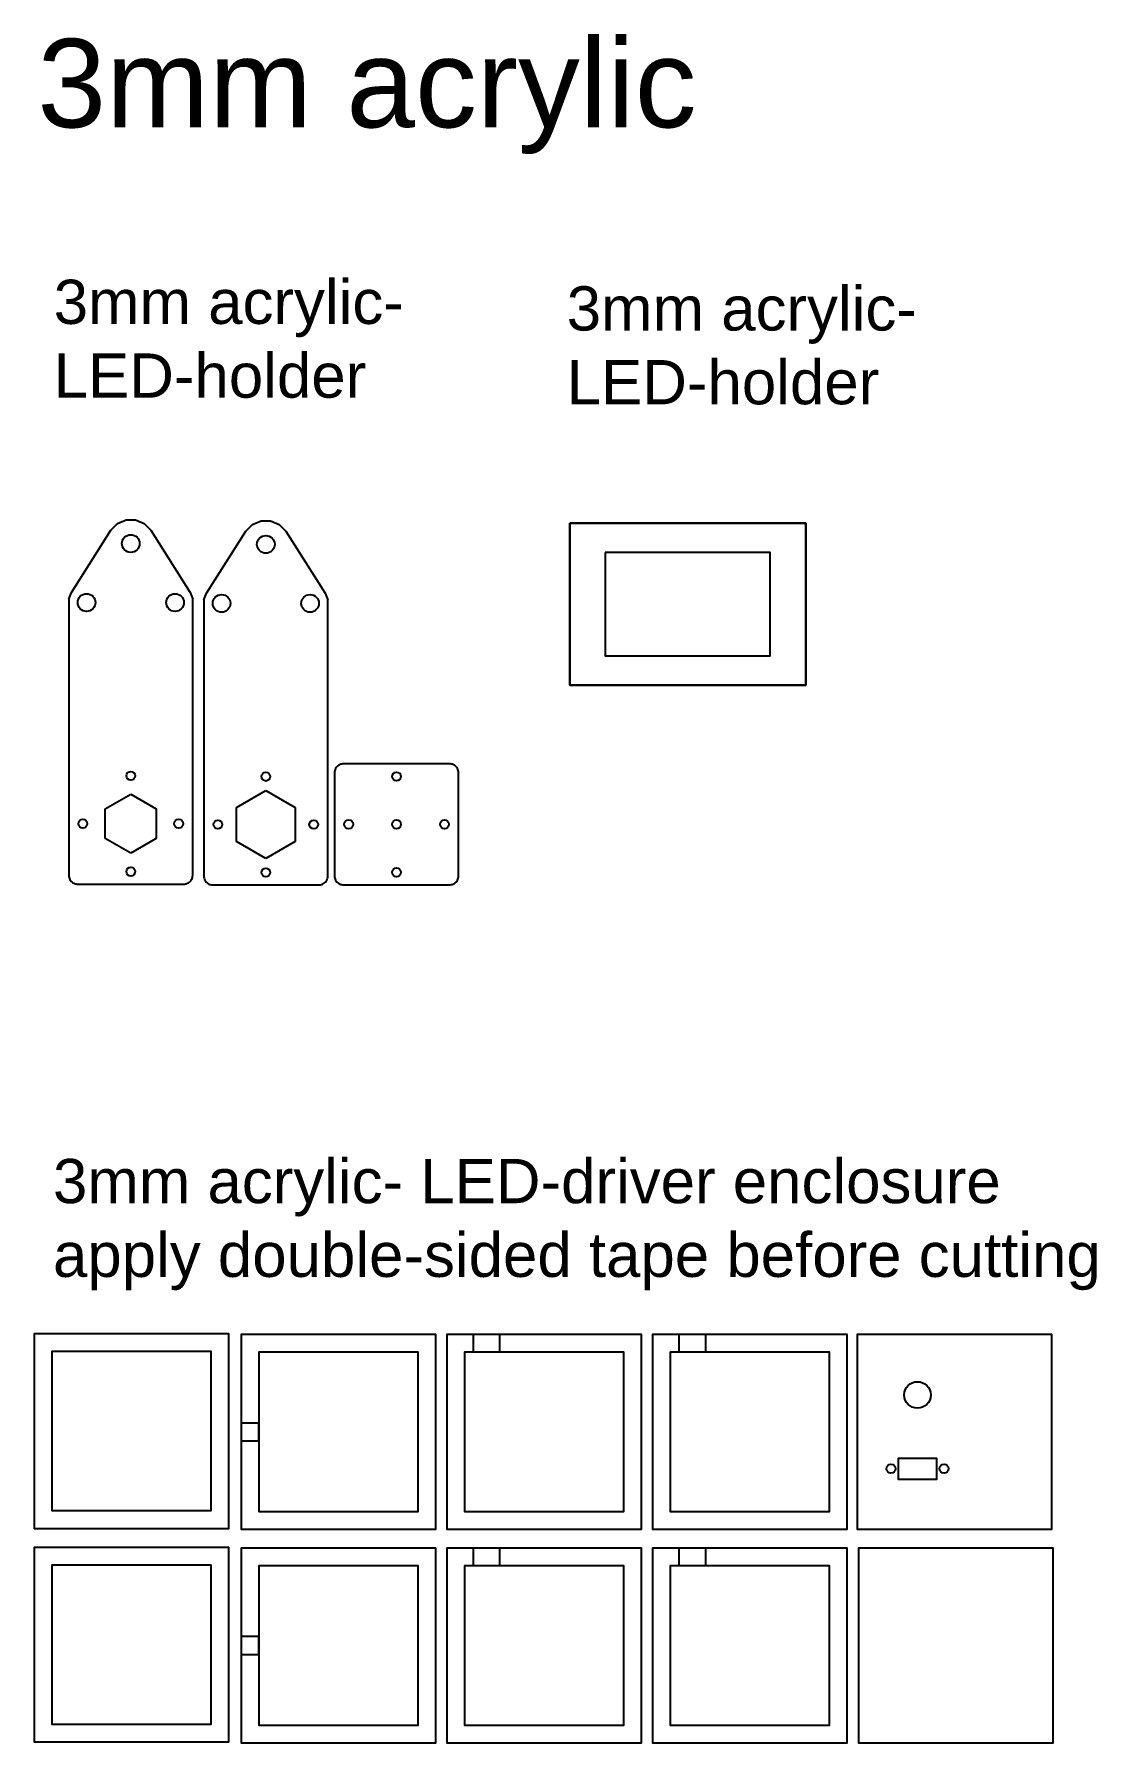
# Model space of a CAD drawing. Header units: millimetres. Extents: x 260 to 1238, y -24 to 732.
# Drawn here: x 878 to 1238, y 152 to 732 of the extents above; entities that cross this region are included whole.
import ezdxf

# ---------------------------------------------------------------- set-up
doc = ezdxf.new("R2010")
doc.units = ezdxf.units.MM
doc.styles.get("Standard").update_dxf_attribs({"font": 'arial.ttf'})

msp = doc.modelspace()

# ---------------------------------------------------------------- linework, layer by layer
at = {"color": 7}
for p, q in [((889.26, 540.14), (889.26, 446.45)), ((931.26, 446.45), (931.26, 540.14)), ((935.05, 539.86), (935.05, 446.17)), ((977.05, 446.17), (977.05, 539.86)), ((979.38, 481.6), (979.36, 481.22)), ((979.36, 481.22), (979.36, 446.22)), ((979.45, 481.97), (979.38, 481.6)), ((979.57, 482.33), (979.45, 481.97)), ((979.73, 482.67), (979.57, 482.33)), ((979.93, 482.99), (979.73, 482.67)), ((980.17, 483.28), (979.93, 482.99)), ((980.45, 483.54), (980.17, 483.28)), ((980.75, 483.76), (980.45, 483.54)), ((981.08, 483.94), (980.75, 483.76)), ((981.43, 484.08), (981.08, 483.94)), ((981.8, 484.17), (981.43, 484.08)), ((982.17, 484.22), (981.8, 484.17)), ((1018.55, 484.22), (982.17, 484.22)), ((1018.92, 484.17), (1018.55, 484.22)), ((1019.28, 484.08), (1018.92, 484.17)), ((1019.64, 483.94), (1019.28, 484.08)), ((1019.97, 483.76), (1019.64, 483.94)), ((1020.27, 483.54), (1019.97, 483.76)), ((1020.54, 483.28), (1020.27, 483.54)), ((1020.78, 482.99), (1020.54, 483.28)), ((1020.99, 482.67), (1020.78, 482.99)), ((1021.15, 482.33), (1020.99, 482.67)), ((1021.26, 481.97), (1021.15, 482.33)), ((1021.33, 481.6), (1021.26, 481.97)), ((1021.36, 481.22), (1021.33, 481.6)), ((1021.36, 446.22), (1021.36, 481.22)), ((946.09, 469.42), (956.05, 475.17)), ((956.05, 475.17), (966.01, 469.42)), ((901.6, 468.95), (910.26, 473.95)), ((910.26, 473.95), (918.92, 468.95)), ((946.09, 457.92), (946.09, 469.42)), ((966.01, 469.42), (966.01, 457.92)), ((901.6, 458.95), (901.6, 468.95)), ((918.92, 468.95), (918.92, 458.95)), ((910.26, 453.95), (901.6, 458.95)), ((918.92, 458.95), (910.26, 453.95)), ((956.05, 452.17), (946.09, 457.92)), ((966.01, 457.92), (956.05, 452.17)), ((889.26, 446.45), (889.29, 446.07)), ((931.24, 446.07), (931.26, 446.45)), ((935.05, 446.17), (935.07, 445.8)), ((977.02, 445.8), (977.05, 446.17)), ((979.36, 446.22), (979.38, 445.85)), ((1021.33, 445.85), (1021.36, 446.22)), ((889.29, 446.07), (889.36, 445.7)), ((889.36, 445.7), (889.47, 445.35)), ((889.47, 445.35), (889.63, 445.01)), ((889.63, 445.01), (889.83, 444.69)), ((889.83, 444.69), (890.08, 444.4)), ((890.08, 444.4), (890.35, 444.14)), ((890.35, 444.14), (890.65, 443.92)), ((890.65, 443.92), (890.98, 443.74)), ((890.98, 443.74), (891.33, 443.6)), ((891.33, 443.6), (891.7, 443.5)), ((891.7, 443.5), (892.07, 443.46)), ((892.07, 443.46), (928.45, 443.46)), ((928.45, 443.46), (928.82, 443.5)), ((928.82, 443.5), (929.19, 443.6)), ((929.19, 443.6), (929.54, 443.74)), ((929.54, 443.74), (929.87, 443.92)), ((929.87, 443.92), (930.17, 444.14)), ((930.17, 444.14), (930.45, 444.4)), ((930.45, 444.4), (930.69, 444.69)), ((930.69, 444.69), (930.89, 445.01)), ((930.89, 445.01), (931.05, 445.35)), ((931.05, 445.35), (931.17, 445.7)), ((931.17, 445.7), (931.24, 446.07)), ((935.07, 445.8), (935.14, 445.42)), ((935.14, 445.42), (935.26, 445.07)), ((935.26, 445.07), (935.42, 444.73)), ((935.42, 444.73), (935.62, 444.41)), ((935.62, 444.41), (935.86, 444.12)), ((935.86, 444.12), (936.14, 443.86)), ((936.14, 443.86), (936.44, 443.64)), ((936.44, 443.64), (936.77, 443.46)), ((936.77, 443.46), (937.12, 443.32)), ((937.12, 443.32), (937.49, 443.22)), ((937.49, 443.22), (937.86, 443.18)), ((937.86, 443.18), (974.24, 443.18)), ((974.24, 443.18), (974.61, 443.22)), ((974.61, 443.22), (974.97, 443.32)), ((974.97, 443.32), (975.32, 443.46)), ((975.32, 443.46), (975.65, 443.64)), ((975.65, 443.64), (975.96, 443.86)), ((975.96, 443.86), (976.23, 444.12)), ((976.23, 444.12), (976.47, 444.41)), ((976.47, 444.41), (976.68, 444.73)), ((976.68, 444.73), (976.84, 445.07)), ((976.84, 445.07), (976.95, 445.42)), ((976.95, 445.42), (977.02, 445.8)), ((979.38, 445.85), (979.45, 445.48)), ((979.45, 445.48), (979.57, 445.12)), ((979.57, 445.12), (979.73, 444.78)), ((979.73, 444.78), (979.93, 444.46)), ((979.93, 444.46), (980.17, 444.17)), ((980.17, 444.17), (980.45, 443.91)), ((980.45, 443.91), (980.75, 443.69)), ((980.75, 443.69), (981.08, 443.51)), ((981.08, 443.51), (981.43, 443.37)), ((981.43, 443.37), (981.8, 443.28)), ((981.8, 443.28), (982.17, 443.23)), ((982.17, 443.23), (1018.55, 443.23)), ((1018.55, 443.23), (1018.92, 443.28)), ((1018.92, 443.28), (1019.28, 443.37)), ((1019.28, 443.37), (1019.64, 443.51)), ((1019.64, 443.51), (1019.97, 443.69)), ((1019.97, 443.69), (1020.27, 443.91)), ((1020.27, 443.91), (1020.54, 444.17)), ((1020.54, 444.17), (1020.78, 444.46)), ((1020.78, 444.46), (1020.99, 444.78)), ((1020.99, 444.78), (1021.15, 445.12)), ((1021.15, 445.12), (1021.26, 445.48)), ((1021.26, 445.48), (1021.33, 445.85))]:
    msp.add_line(p, q, dxfattribs=at)
for points in [[(889.26, 540.14), (890.18, 542.35), (903.48, 563.48), (905.73, 565.73), (908.67, 566.95), (911.85, 566.95), (914.79, 565.73), (917.04, 563.48), (930.35, 542.35), (931.26, 540.14)], [(935.05, 539.86), (935.96, 542.07), (949.27, 563.2), (951.52, 565.45), (954.46, 566.67), (957.64, 566.67), (960.58, 565.45), (962.83, 563.2), (976.13, 542.07), (977.05, 539.86)], [(1059.11, 565.88), (1139.11, 565.88), (1139.11, 510.88), (1059.11, 510.88), (1059.11, 565.88)], [(1059.11, 565.88), (1059.11, 510.88), (1139.11, 510.88), (1139.11, 565.88), (1059.11, 565.88)], [(1071.11, 555.88), (1071.11, 520.88), (1127.11, 520.88), (1127.11, 555.88), (1071.11, 555.88)], [(1026.41, 284.71), (1026.41, 290.71)], [(1035.43, 284.71), (1035.43, 290.71)], [(1096.16, 284.71), (1096.16, 290.71)], [(1105.19, 284.71), (1105.19, 290.71)], [(953.65, 257.71), (953.65, 260.71), (947.65, 260.71), (947.65, 254.71), (953.65, 254.71), (953.65, 257.71)], [(1170.51, 245.21), (1170.51, 245.21), (1170.51, 241.71), (1183.51, 241.71), (1183.51, 248.71), (1170.51, 248.71), (1170.51, 245.21)], [(1026.41, 212.26), (1026.41, 218.26)], [(1035.43, 212.26), (1035.43, 218.26)], [(1096.16, 212.26), (1096.16, 218.26)], [(1105.19, 212.26), (1105.19, 218.26)], [(953.65, 185.26), (953.65, 188.26), (947.65, 188.26), (947.65, 182.26), (953.65, 182.26), (953.65, 185.26)]]:
    msp.add_lwpolyline(points, dxfattribs=at)
for points in [[(910.51, 224.99), (943.51, 224.99), (943.51, 290.99), (877.51, 290.99), (877.51, 224.99)], [(980.65, 224.71), (1013.65, 224.71), (1013.65, 290.71), (947.65, 290.71), (947.65, 224.71)], [(1050.41, 224.71), (1083.41, 224.71), (1083.41, 290.71), (1017.41, 290.71), (1017.41, 224.71)], [(1120.16, 224.71), (1153.16, 224.71), (1153.16, 290.71), (1087.16, 290.71), (1087.16, 224.71)], [(1189.51, 224.71), (1222.51, 224.71), (1222.51, 290.71), (1156.51, 290.71), (1156.51, 224.71)], [(910.51, 230.99), (937.51, 230.99), (937.51, 284.99), (883.51, 284.99), (883.51, 230.99)], [(980.65, 230.71), (1007.65, 230.71), (1007.65, 284.71), (953.65, 284.71), (953.65, 230.71)], [(1050.41, 230.71), (1077.41, 230.71), (1077.41, 284.71), (1023.41, 284.71), (1023.41, 230.71)], [(1120.16, 230.71), (1147.16, 230.71), (1147.16, 284.71), (1093.16, 284.71), (1093.16, 230.71)], [(910.51, 152.54), (943.51, 152.54), (943.51, 218.54), (877.51, 218.54), (877.51, 152.54)], [(980.65, 152.26), (1013.65, 152.26), (1013.65, 218.26), (947.65, 218.26), (947.65, 152.26)], [(1050.41, 152.26), (1083.41, 152.26), (1083.41, 218.26), (1017.41, 218.26), (1017.41, 152.26)], [(1120.16, 152.26), (1153.16, 152.26), (1153.16, 218.26), (1087.16, 218.26), (1087.16, 152.26)], [(1189.98, 152.26), (1222.98, 152.26), (1222.98, 218.26), (1156.98, 218.26), (1156.98, 152.26)], [(910.51, 158.54), (937.51, 158.54), (937.51, 212.54), (883.51, 212.54), (883.51, 158.54)], [(980.65, 158.26), (1007.65, 158.26), (1007.65, 212.26), (953.65, 212.26), (953.65, 158.26)], [(1050.41, 158.26), (1077.41, 158.26), (1077.41, 212.26), (1023.41, 212.26), (1023.41, 158.26)], [(1120.16, 158.26), (1147.16, 158.26), (1147.16, 212.26), (1093.16, 212.26), (1093.16, 158.26)]]:
    msp.add_lwpolyline(points, close=True, dxfattribs=at)
for centre, radius in [((910.26, 558.95), 3), ((956.05, 558.67), 3), ((895.26, 538.95), 3), ((925.26, 538.95), 3), ((941.05, 538.67), 3), ((971.05, 538.67), 3), ((910.26, 480.2), 1.5), ((956.05, 479.92), 1.5), ((1000.37, 479.97), 1.5), ((894.01, 463.95), 1.5), ((926.51, 463.95), 1.5), ((939.8, 463.67), 1.5), ((972.3, 463.67), 1.5), ((984.12, 463.72), 1.5), ((1000.37, 463.72), 1.5), ((1016.62, 463.72), 1.5), ((910.26, 447.7), 1.5), ((956.04, 447.42), 1.5), ((1000.36, 447.47), 1.5), ((1177.01, 270.21), 4.5), ((1168.01, 245.21), 1.5), ((1186.01, 245.21), 1.5)]:
    msp.add_circle(centre, radius, dxfattribs=at)

# ---------------------------------------------------------------- texts
at = {"color": 7, "attachment_point": 1}
for s, insert, char_height, width in [('{3mm acrylic}', (878.58, 730.09), 30, 437.3988), ('{3mm acrylic- LED-holder}', (884.12, 648.42), 15, 153.6463), ('{3mm acrylic- LED-holder}', (1058.07, 646.18), 15, 153.6463), ('{3mm acrylic- LED-driver enclosure\\Papply double-sided tape before cutting}', (883.88, 350.26), 15, 422.3969)]:
    msp.add_mtext(s, dxfattribs=dict(at, insert=insert, char_height=char_height, width=width))

doc.saveas('drawing.dxf')
